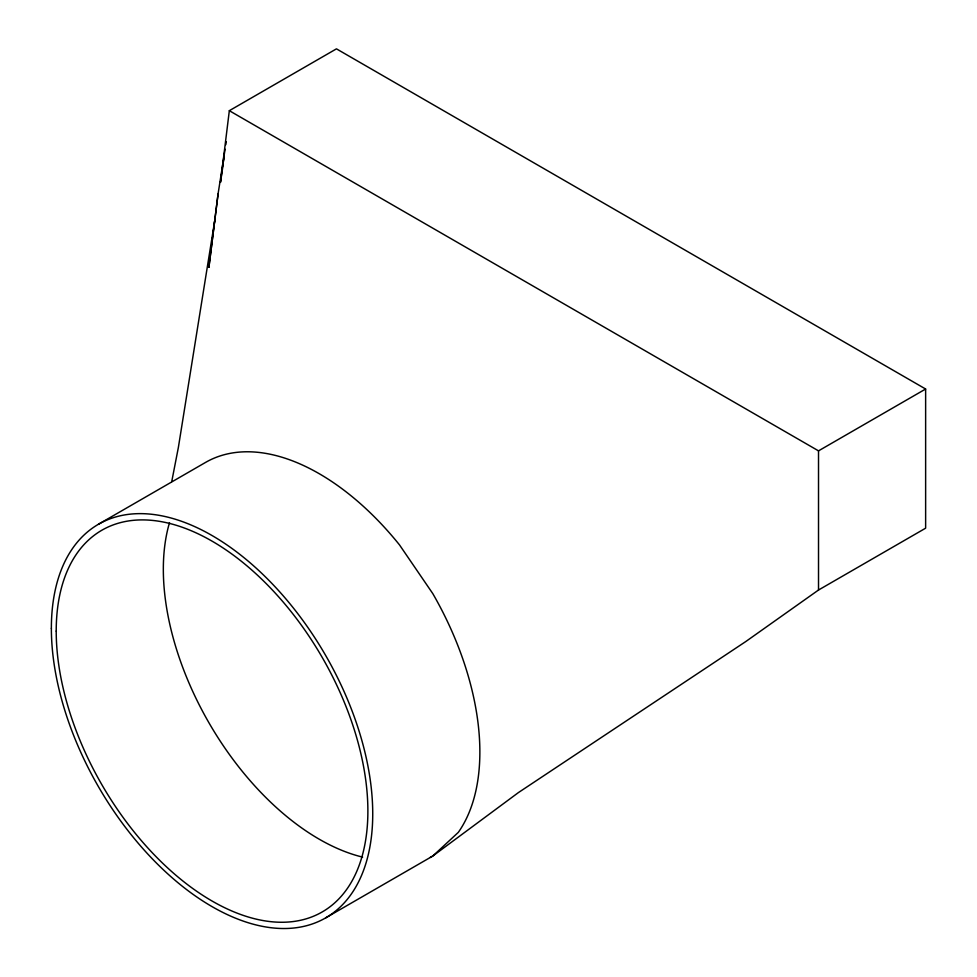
<?xml version="1.0" encoding="UTF-8"?>
<svg xmlns="http://www.w3.org/2000/svg" width="977" height="977" viewBox="0 0 977 977"><rect width="100%" height="100%" fill="white"/><g stroke="black" fill="none" stroke-linecap="round" stroke-linejoin="round"><path stroke-width="1.47" d="M218.066 193.947L208.907 267.271L218.066 193.947L225.101 149.163M325.671 917.879L432.799 856.023L518.384 792.603L745.695 641.608L818.518 590.023L925.634 528.178L925.634 389.017L336.454 48.85L229.326 110.694L220.533 182.223L223.171 164.246M223.611 161.254L224.27 156.76M225.809 144.681L226.273 141.702M214.903 219.654L178.376 447.417L171.744 481.539M98.421 524.27L205.549 462.426A227.25 131.199 60 0 1 399.52 544.922L432.799 593.625A227.25 131.199 60 0 1 458.335 832.343L432.799 856.023A227.25 131.199 60 0 1 430.198 857.464M229.326 110.694L818.518 450.861L925.634 389.017M818.518 450.861L818.518 590.023M362.626 857.122A220.387 127.242 60 0 1 208.98 722.846A220.387 127.242 60 0 1 169.51 522.646M51.366 628.309A227.25 131.199 60 0 0 292.392 928.15A227.25 131.199 60 0 0 292.392 606.778A227.25 131.199 60 0 0 51.366 628.309M56.214 631.105A220.387 127.242 60 0 0 289.961 921.897A220.387 127.242 60 0 0 289.961 610.222A220.387 127.242 60 0 0 56.214 631.105"/></g></svg>
